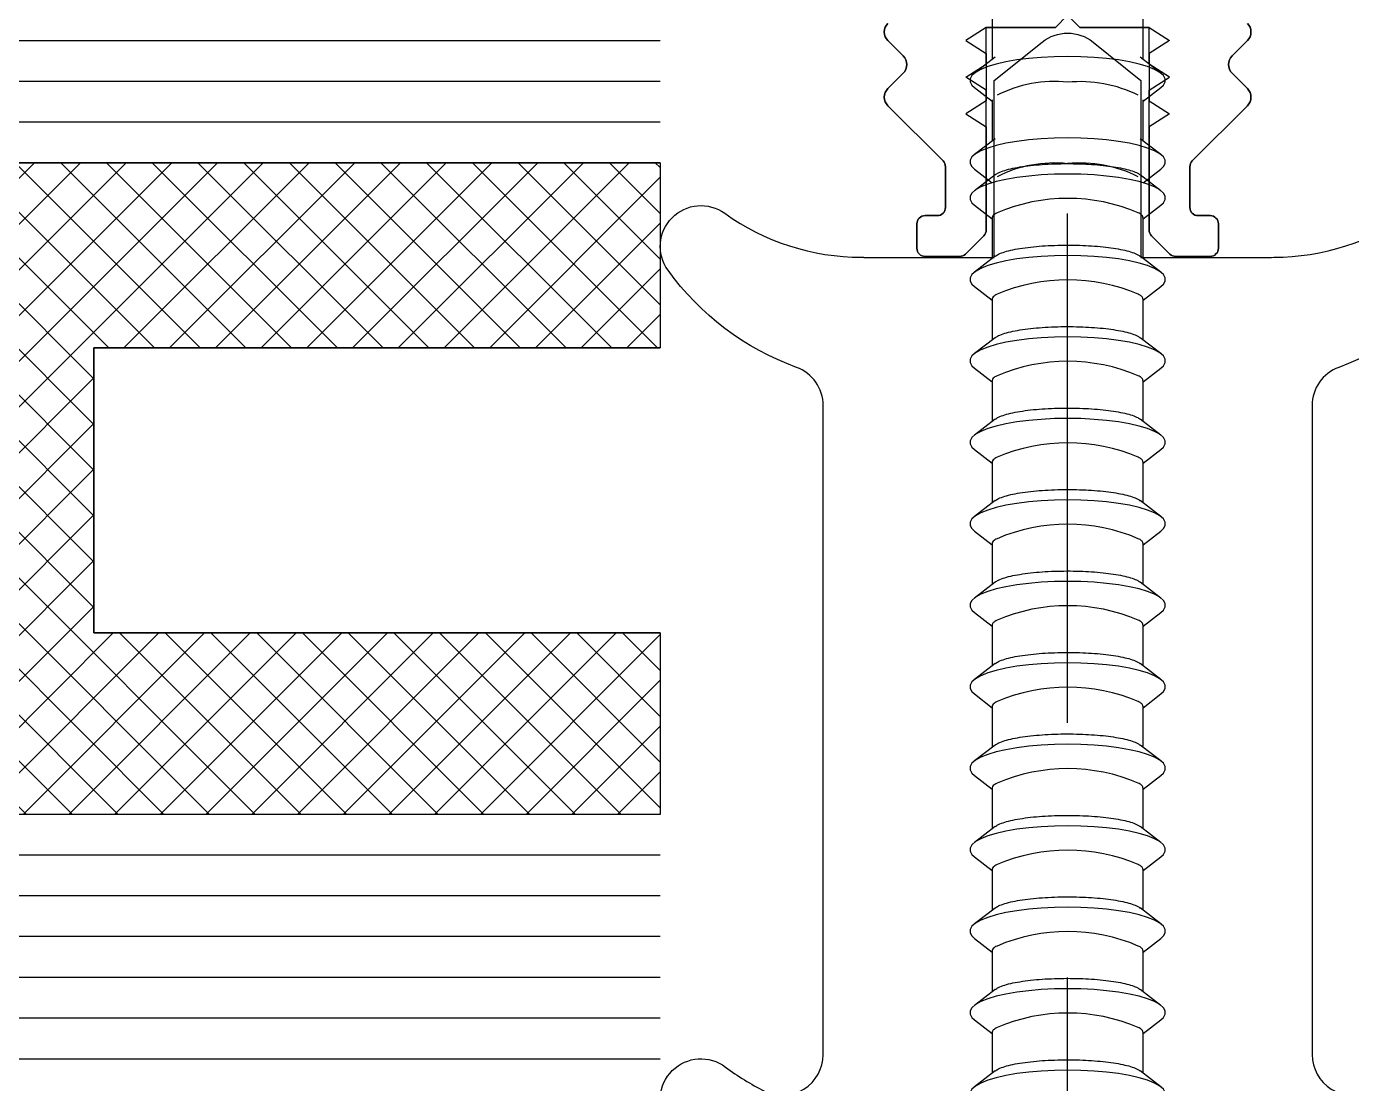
# Model space of a CAD drawing. Header units: inches. Extents: x 21 to 38546, y 13 to 15001.
# Drawn here: x 4128.582 to 4131.835, y 963.453 to 966.047 of the extents above; entities that cross this region are included whole.
import ezdxf

# ---------------------------------------------------------------- set-up
doc = ezdxf.new("R2010")
doc.units = ezdxf.units.IN
doc.header["$MEASUREMENT"] = 0
doc.set_wipeout_variables(frame=1)
doc.linetypes.add('1+1 dbx a2$0$374_BLD_A1_BLOK_2$0$HIDDEN', pattern=[0.375, 0.25, -0.125])
for name, color, linetype, lineweight in [('Z_MİM_-KM-GLAZ', 8, 'Continuous', 25), ('Z_MİM_-KM-PATTERN-00', 8, 'Continuous', 25), ('Z_MİM_-KM-STRS', 8, 'Continuous', 25), ('Z_MİM_78-köpük', 8, 'Continuous', 25), ('Z_MİM_Aksesuar', 8, 'Continuous', 25), ('Z_MİM_ALUMINIUM', 8, 'Continuous', 25), ('Z_MİM_KOLON-0.KAT', 8, 'Continuous', 25), ('Z_MİM_MYM_CAM', 8, 'Continuous', 25), ('Z_MİM_TR', 8, 'Continuous', 25)]:
    doc.layers.add(name, color=color, linetype=linetype, lineweight=lineweight)

# ---------------------------------------------------------------- blocks, each defined once
blk = doc.blocks.new('TRETUVAR')
at = {"layer": 'Z_MİM_-KM-PATTERN-00'}
h = blk.add_hatch(dxfattribs=at)
h.set_pattern_fill('AR-B816', color=256, scale=0.3, angle=90)
h.set_pattern_definition([(90, (21322.77, 490.03), (-60.96, 4e-15), []), (180, (21322.77, 490.03), (-60.96, -60.96), [60.96, -60.96])])
h.paths.add_polyline_path([(22632.7717, 2700.0323), (19252.7715, 2700.0323), (19252.7715, 2750.0322), (19097.7717, 2750.0323), (19097.7717, 2610.0323), (22542.7717, 2610.0323), (22542.7717, 2080.1297), (22697.7717, 2080.1297), (22697.7717, 1460.1297), (22542.7717, 1460.1297), (22542.7717, 980.0317), (21222.7713, 980.0317), (21222.7713, 590.0317), (20152.7722, 590.0317), (20152.7722, 980.0317), (19012.7715, 980.0317), (19012.7747, 1635.0312), (18722.7715, 1635.0312), (18722.7718, 2610.0323), (18807.7717, 2610.0323), (18807.7717, 2750.0323), (18632.7718, 2750.0323), (18632.7715, 1545.0312), (18922.7743, 1545.0312), (18922.7711, 890.0317), (19882.7722, 890.0317), (19882.7722, 665.0172), (20022.7506, 665.0334), (20022.7705, 490.0317), (21322.7713, 490.0317), (21322.7713, 890.0317), (22632.7717, 890.0317), (22632.7717, 1220.1297), (22797.7717, 1220.1297), (22797.7717, 2180.1297), (22632.7717, 2180.1297)])
h.paths.add_polyline_path([(19082.7717, 2750.0323), (18822.7717, 2750.0323), (18822.7717, 2610.0323), (19082.7717, 2610.0323)], flags=16)
blk = doc.blocks.new('*U219')
at = {"layer": 'Z_MİM_MYM_CAM'}
blk.add_line((211.169, 0), (-387.237, 0), dxfattribs=at)
for points in [[(211.169, 0), (-387.237, 0)], [(211.169, 0), (-387.237, 0)], [(-387.237, -1), (211.169, -1)], [(-387.237, -2), (211.169, -2)], [(-387.237, -3), (211.169, -3)], [(-387.237, -4), (211.169, -4)], [(-387.237, -5), (211.169, -5)], [(-387.237, -6), (211.169, -6)], [(-387.237, -22), (211.169, -22)], [(-387.237, -22), (211.169, -22)], [(211.169, -23), (-387.237, -23)], [(211.169, -24), (-387.237, -24)], [(211.169, -25), (-387.237, -25)]]:
    blk.add_lwpolyline(points, dxfattribs=at)
blk = doc.blocks.new('klips detay')
at = {"layer": 'Z_MİM_Aksesuar'}
h = blk.add_hatch(dxfattribs=at)
h.set_pattern_fill('ANSI37', color=256, scale=0.25, angle=-90, style=0)
h.set_pattern_definition([(315, (-4779.5639, 8940.09785), (0.56126601, 0.56126601), []), (45, (-4779.5639, 8940.09785), (-0.56126601, 0.56126601), [])])
h.paths.add_polyline_path([(0, -4.456), (0, 0), (-20.104, 0), (-20.104, -0.25), (-18, -2.145), (-18, -13.767), (-20.202, -15.75), (-20.202, -16), (0, -16), (0, -11.456), (-13.838, -11.456), (-13.9, -11.456), (-13.9, -4.456)])
blk.add_line((-25.002, -16), (-20.202, -16))
at = {"linetype": 'Continuous'}
for p in [(-20.587, -1.249), (-19, -2.692), (-19, -13.308), (-19, -13.308), (-18, -13.767), (-18, -13.767), (-25.002, -15.25), (-25.002, -15.25), (-25.002, -16), (-20.202, -16), (-20.202, -16)]:
    blk.add_point(p, dxfattribs=at)
at = {"layer": 'Z_MİM_Aksesuar'}
for p, q in [((-25.024, -2.469), (-25.001, -0.25)), ((-25.001, -0.25), (-20.104, -0.25)), ((-20.104, -0.25), (-18, -2.145)), ((-20.587, -1.249), (-24.013, -1.249)), ((-24.013, -14.751), (-24.013, -1.249)), ((-19, -2.692), (-20.587, -1.249)), ((-18, -2.145), (-18, -13.767)), ((-18, -13.767), (-18, -2.145)), ((-25.123, -2.939), (-25.048, -2.865)), ((-19, -13.308), (-19, -2.692)), ((-25.024, -3.469), (-25.128, -3.359)), ((-25.123, -3.939), (-25.048, -3.865)), ((-25.024, -4.469), (-25.128, -4.359)), ((-25.123, -4.939), (-25.048, -4.865)), ((-25.024, -5.469), (-25.128, -5.359)), ((-25.123, -5.939), (-25.048, -5.865)), ((-25.123, -5.939), (-25.048, -5.865)), ((-25.024, -6.469), (-25.128, -6.359)), ((-25.024, -6.469), (-25.128, -6.359)), ((-25.123, -6.939), (-25.048, -6.865)), ((-25.123, -6.939), (-25.048, -6.865)), ((-25.024, -7.469), (-25.128, -7.359)), ((-25.024, -7.469), (-25.128, -7.359)), ((-25.123, -7.939), (-25.048, -7.865)), ((-25.024, -8.469), (-25.128, -8.359)), ((-25.123, -8.939), (-25.048, -8.865)), ((-25.024, -9.469), (-25.128, -9.359)), ((-25.123, -9.939), (-25.048, -9.865)), ((-25.024, -10.469), (-25.128, -10.359)), ((-25.123, -10.939), (-25.048, -10.865)), ((-25.024, -11.469), (-25.128, -11.359)), ((-25.123, -11.939), (-25.048, -11.865)), ((-25.024, -12.469), (-25.128, -12.359)), ((-25.123, -12.939), (-25.048, -12.865)), ((-20.588, -14.751), (-19, -13.308)), ((-25.024, -13.469), (-25.128, -13.359)), ((-25.024, -13.469), (-25.002, -15.75)), ((-18, -13.767), (-20.202, -15.75)), ((-20.202, -15.75), (-18, -13.767)), ((-24.013, -14.751), (-20.588, -14.751)), ((-25.002, -15.75), (-20.202, -15.75))]:
    blk.add_line(p, q, dxfattribs=at)
for points in [[(0, -4.456), (0, 0), (-20.104, 0), (-20.104, -0.25), (-18, -2.145), (-18, -13.767), (-20.202, -15.75), (-20.202, -16), (0, -16), (0, -11.456), (-13.838, -11.456), (-13.9, -11.456), (-13.9, -4.456), (0, -4.456)], [(0, -4.456), (-13.9, -4.456), (-13.9, -11.456), (0, -11.456)]]:
    blk.add_lwpolyline(points, dxfattribs=at)
for centre, start, end in [((-25.261, -2.653), 314.9638, 37.8313), ((-24.911, -3.152), 134.9638, 223.5399), ((-25.261, -3.653), 314.9638, 37.8313), ((-24.911, -4.152), 134.9638, 223.5399), ((-25.261, -4.653), 314.9638, 37.8313), ((-24.911, -5.152), 134.9638, 223.5399), ((-25.261, -5.653), 314.9638, 37.8313), ((-25.261, -5.653), 314.9638, 37.8313), ((-24.911, -6.152), 134.9638, 223.5399), ((-24.911, -6.152), 134.9638, 223.5399), ((-25.261, -6.653), 314.9638, 37.8313), ((-25.261, -6.653), 314.9638, 37.8313), ((-24.911, -7.152), 134.9638, 223.5399), ((-24.911, -7.152), 134.9638, 223.5399), ((-25.261, -7.653), 314.9638, 37.8313), ((-24.911, -8.152), 134.9638, 223.5399), ((-25.261, -8.653), 314.9638, 37.8313), ((-24.911, -9.152), 134.9638, 223.5399), ((-25.261, -9.653), 314.9638, 37.8313), ((-24.911, -10.152), 134.9638, 223.5399), ((-25.261, -10.653), 314.9638, 37.8313), ((-24.911, -11.152), 134.9638, 223.5399), ((-25.261, -11.653), 314.9638, 37.8313), ((-24.911, -12.152), 134.9638, 223.5399), ((-25.261, -12.653), 314.9638, 37.8313), ((-24.911, -13.152), 134.9638, 223.5399)]:
    blk.add_arc(centre, 0.3, start, end, dxfattribs=at)
for p in [(-24.013, -1.249), (-25.024, -2.469), (-25.024, -2.469), (-25.261, -2.653), (-25.261, -2.653), (-25.048, -2.865), (-25.048, -2.865), (-25.123, -2.939), (-25.123, -2.939), (-24.911, -3.152), (-24.911, -3.152), (-25.128, -3.359), (-25.128, -3.359), (-25.024, -3.469), (-25.024, -3.469), (-25.261, -3.653), (-25.261, -3.653), (-25.048, -3.865), (-25.048, -3.865), (-25.123, -3.939), (-25.123, -3.939), (-24.911, -4.152), (-24.911, -4.152), (-25.128, -4.359), (-25.128, -4.359), (-25.024, -4.469), (-25.024, -4.469), (-25.261, -4.653), (-25.261, -4.653), (-25.048, -4.865), (-25.048, -4.865), (-25.123, -4.939), (-25.123, -4.939), (-24.911, -5.152), (-24.911, -5.152), (-24.911, -5.152), (-24.911, -5.152), (-25.128, -5.359), (-25.128, -5.359), (-25.024, -5.469), (-25.024, -5.469), (-25.024, -5.469), (-25.261, -5.653), (-25.261, -5.653), (-25.261, -5.653), (-25.261, -5.653), (-25.261, -5.653), (-25.261, -5.653), (-25.261, -5.653), (-25.123, -5.939), (-25.123, -5.939), (-25.123, -5.939), (-25.048, -5.865), (-25.048, -5.865), (-25.048, -5.865), (-24.911, -6.152), (-24.911, -6.152), (-24.911, -6.152), (-24.911, -6.152), (-24.911, -6.152), (-24.911, -6.152), (-24.911, -6.152), (-25.128, -6.359), (-25.128, -6.359), (-25.128, -6.359), (-25.024, -6.469), (-25.024, -6.469), (-25.024, -6.469), (-25.261, -6.653), (-25.261, -6.653), (-25.261, -6.653), (-25.261, -6.653), (-25.261, -6.653), (-25.261, -6.653), (-25.261, -6.653), (-25.123, -6.939), (-25.123, -6.939), (-25.123, -6.939), (-25.048, -6.865), (-25.048, -6.865), (-25.048, -6.865), (-24.911, -7.152), (-24.911, -7.152), (-24.911, -7.152), (-24.911, -7.152), (-24.911, -7.152), (-24.911, -7.152), (-24.911, -7.152), (-25.128, -7.359), (-25.128, -7.359), (-25.128, -7.359), (-25.024, -7.469), (-25.024, -7.469), (-25.024, -7.469), (-25.261, -7.653), (-25.261, -7.653), (-25.261, -7.653), (-25.261, -7.653), (-25.123, -7.939), (-25.123, -7.939), (-25.048, -7.865), (-25.048, -7.865), (-25.128, -8.359), (-25.128, -8.359), (-24.911, -8.152), (-24.911, -8.152), (-24.911, -8.152), (-24.911, -8.152), (-25.261, -8.653), (-25.261, -8.653), (-25.261, -8.653), (-25.261, -8.653), (-25.024, -8.469), (-25.024, -8.469), (-25.123, -8.939), (-25.123, -8.939), (-25.048, -8.865), (-25.048, -8.865), (-25.128, -9.359), (-25.128, -9.359), (-24.911, -9.152), (-24.911, -9.152), (-24.911, -9.152), (-24.911, -9.152), (-25.261, -9.653), (-25.261, -9.653), (-25.024, -9.469), (-25.024, -9.469), (-25.123, -9.939), (-25.123, -9.939), (-25.048, -9.865), (-25.048, -9.865), (-24.013, -10), (-25.128, -10.359), (-25.128, -10.359), (-24.911, -10.152), (-24.911, -10.152), (-24.911, -10.152), (-24.911, -10.152), (-25.261, -10.653), (-25.261, -10.653), (-25.261, -10.653), (-25.261, -10.653), (-25.024, -10.469), (-25.024, -10.469), (-25.123, -10.939), (-25.123, -10.939), (-25.048, -10.865), (-25.048, -10.865), (-25.128, -11.359), (-25.128, -11.359), (-24.911, -11.152), (-24.911, -11.152), (-24.911, -11.152), (-24.911, -11.152), (-24.911, -11.152), (-24.911, -11.152), (-24.911, -11.152), (-24.911, -11.152), (-25.261, -11.653), (-25.261, -11.653), (-25.261, -11.653), (-25.261, -11.653), (-25.024, -11.469), (-25.024, -11.469), (-25.123, -11.939), (-25.123, -11.939), (-25.048, -11.865), (-25.048, -11.865), (-25.128, -12.359), (-25.128, -12.359), (-24.911, -12.152), (-24.911, -12.152), (-24.911, -12.152), (-24.911, -12.152), (-24.911, -12.152), (-24.911, -12.152), (-24.911, -12.152), (-24.911, -12.152), (-25.261, -12.653), (-25.261, -12.653), (-25.261, -12.653), (-25.261, -12.653), (-25.024, -12.469), (-25.024, -12.469), (-25.123, -12.939), (-25.123, -12.939), (-25.048, -12.865), (-25.048, -12.865), (-24.911, -13.152), (-24.911, -13.152), (-24.911, -13.152), (-24.911, -13.152), (-24.013, -14.751), (-20.588, -14.751)]:
    blk.add_point(p, dxfattribs=at)
at = {"layer": 'Z_MİM_ALUMINIUM'}
for p, q in [((-20.104, 0), (-25.001, 0)), ((-25.001, 0), (-25.001, -0.25)), ((-20.104, -0.25), (-20.104, 0)), ((-25.001, -0.25), (-20.104, -0.25)), ((-20.202, -15.75), (-25.002, -15.75)), ((-25.002, -15.75), (-25.002, -16)), ((-20.202, -16), (-20.202, -15.75))]:
    blk.add_line(p, q, dxfattribs=at)
blk = doc.blocks.new('D09056')
at = {"layer": 'Z_MİM_78-köpük'}
blk.add_lwpolyline([(6, -9.143, -0.314914), (6.657, -8.204, 0.149332), (9.81, -5.822, 0.850698), (8.418, -4.422, -0.156616), (5.062, -5.5), (5, -5.5), (5, -5.509), (1.8, -5.509), (1.8, -1.16), (0.625, -0.219, 0.351086), (-0.625, -0.219), (-1.8, -1.16), (-1.8, -5.509), (-5, -5.509), (-5.062, -5.5, -0.156616), (-8.418, -4.422, 0.850698), (-9.81, -5.822, 0.149332), (-6.657, -8.204, -0.314914), (-6, -9.143), (-6, -25.073, -0.555494), (-7.442, -25.97, -0.047351), (-8.397, -25.381, 0.866334), (-9.803, -26.775, 0.237484), (-4.371, -29.509), (4.371, -29.509, 0.237484), (9.803, -26.775, 0.866334), (8.397, -25.381, -0.047351), (7.442, -25.97, -0.555494), (6, -25.073)], format="xyb", close=True, dxfattribs=at)
blk = doc.blocks.new('32323')
at = {"linetype": 'Continuous'}
for p, q in [((-1.518, -10.829), (-1.518, -11.835)), ((2.182, -11.835), (2.182, -10.829)), ((-1.451, -11.783), (-1.956, -12.172)), ((2.62, -12.172), (2.115, -11.783)), ((-1.956, -12.526), (-1.518, -12.863)), ((2.182, -12.863), (2.62, -12.526)), ((-1.518, -12.829), (-1.518, -13.835)), ((2.182, -13.835), (2.182, -12.829)), ((-1.451, -13.783), (-1.956, -14.172)), ((2.62, -14.172), (2.115, -13.783)), ((-1.956, -14.526), (-1.518, -14.863)), ((2.182, -14.863), (2.62, -14.526)), ((-1.448, -14.668), (-1.955, -15.059)), ((2.621, -15.059), (2.112, -14.667)), ((-1.955, -15.413), (-1.517, -15.75)), ((2.183, -15.75), (2.621, -15.413)), ((-1.517, -15.715), (-1.517, -16.721)), ((2.183, -16.721), (2.183, -15.715)), ((-1.448, -16.668), (-1.955, -17.059)), ((2.621, -17.059), (2.112, -16.667)), ((-1.955, -17.413), (-1.517, -17.75)), ((2.183, -17.75), (2.621, -17.413)), ((-1.517, -17.715), (-1.517, -18.721)), ((2.183, -18.721), (2.183, -17.715)), ((-1.448, -18.668), (-1.955, -19.059)), ((2.621, -19.059), (2.112, -18.667)), ((-1.955, -19.413), (-1.517, -19.75)), ((2.183, -19.75), (2.621, -19.413)), ((-1.517, -19.715), (-1.517, -20.721)), ((2.183, -20.721), (2.183, -19.715)), ((-1.448, -20.668), (-1.955, -21.059)), ((2.621, -21.059), (2.112, -20.667)), ((-1.955, -21.413), (-1.517, -21.75)), ((2.183, -21.75), (2.621, -21.413)), ((-1.517, -21.715), (-1.517, -22.721)), ((2.183, -22.721), (2.183, -21.715)), ((-1.448, -22.668), (-1.955, -23.059)), ((2.621, -23.059), (2.112, -22.667)), ((-1.955, -23.413), (-1.517, -23.75)), ((2.183, -23.75), (2.621, -23.413)), ((-1.517, -23.715), (-1.517, -24.721)), ((2.183, -24.721), (2.183, -23.715)), ((-1.448, -24.668), (-1.955, -25.059)), ((2.621, -25.059), (2.112, -24.667)), ((-1.955, -25.413), (-1.517, -25.75)), ((2.183, -25.75), (2.621, -25.413)), ((-1.517, -25.715), (-1.517, -26.721)), ((2.183, -26.721), (2.183, -25.715)), ((-1.448, -26.668), (-1.955, -27.059)), ((2.621, -27.059), (2.112, -26.667)), ((-1.955, -27.413), (-1.517, -27.75)), ((2.183, -27.75), (2.621, -27.413)), ((-1.517, -27.715), (-1.517, -28.721)), ((2.183, -28.721), (2.183, -27.715)), ((-1.448, -28.668), (-1.955, -29.059)), ((2.621, -29.059), (2.112, -28.667)), ((-1.955, -29.413), (-1.517, -29.75)), ((2.183, -29.75), (2.621, -29.413)), ((-1.517, -29.715), (-1.517, -30.721)), ((2.183, -30.721), (2.183, -29.715)), ((-1.448, -30.668), (-1.955, -31.059)), ((2.621, -31.059), (2.112, -30.667)), ((-1.955, -31.413), (-1.517, -31.75)), ((2.183, -31.75), (2.621, -31.413)), ((-1.517, -31.715), (-1.517, -32.721)), ((2.183, -32.721), (2.183, -31.715)), ((-1.448, -32.668), (-1.955, -33.059)), ((2.621, -33.059), (2.112, -32.667)), ((-1.955, -33.413), (-1.517, -33.75)), ((2.183, -33.75), (2.621, -33.413)), ((-1.517, -33.715), (-1.517, -34.721)), ((2.183, -34.721), (2.183, -33.715)), ((-1.448, -34.668), (-1.955, -35.059)), ((2.621, -35.059), (2.112, -34.667)), ((-1.955, -35.413), (-1.517, -35.75)), ((2.183, -35.75), (2.621, -35.413)), ((-1.517, -35.715), (-1.517, -36.721)), ((2.183, -36.721), (2.183, -35.715)), ((-1.448, -36.668), (-1.955, -37.059)), ((2.621, -37.059), (2.112, -36.667))]:
    blk.add_line(p, q, dxfattribs=at)
at = {"linetype": 'Continuous', "flags": 128}
for points in [[(0.332, -11.763), (0.005, -11.769), (-0.315, -11.785), (-0.624, -11.812), (-0.915, -11.849), (-1.182, -11.895), (-1.422, -11.949), (-1.629, -12.011), (-1.799, -12.08), (-1.929, -12.153), (-2.018, -12.23), (-2.062, -12.309), (-2.062, -12.389), (-2.018, -12.468), (-1.956, -12.526)], [(2.62, -12.526), (2.682, -12.468), (2.727, -12.389), (2.727, -12.309), (2.682, -12.23), (2.594, -12.153), (2.463, -12.08), (2.293, -12.011), (2.086, -11.949), (1.847, -11.895), (1.579, -11.849), (1.288, -11.812), (0.98, -11.785), (0.659, -11.769), (0.332, -11.763)], [(0.332, -13.763), (0.005, -13.769), (-0.315, -13.785), (-0.624, -13.812), (-0.915, -13.849), (-1.182, -13.895), (-1.422, -13.949), (-1.629, -14.011), (-1.799, -14.08), (-1.929, -14.153), (-2.018, -14.23), (-2.062, -14.309), (-2.062, -14.389), (-2.018, -14.468), (-1.956, -14.526)], [(2.62, -14.526), (2.682, -14.468), (2.727, -14.389), (2.727, -14.309), (2.682, -14.23), (2.594, -14.153), (2.463, -14.08), (2.293, -14.011), (2.086, -13.949), (1.847, -13.895), (1.579, -13.849), (1.288, -13.812), (0.98, -13.785), (0.659, -13.769), (0.332, -13.763)], [(0.333, -14.65), (0.006, -14.655), (-0.315, -14.672), (-0.623, -14.698), (-0.914, -14.735), (-1.182, -14.781), (-1.421, -14.836), (-1.628, -14.898), (-1.798, -14.966), (-1.929, -15.039), (-2.017, -15.116), (-2.062, -15.196), (-2.062, -15.276), (-2.017, -15.355), (-1.955, -15.413)], [(2.621, -15.413), (2.682, -15.355), (2.727, -15.276), (2.727, -15.196), (2.682, -15.116), (2.594, -15.039), (2.464, -14.966), (2.293, -14.898), (2.087, -14.836), (1.847, -14.781), (1.58, -14.735), (1.289, -14.698), (0.98, -14.672), (0.659, -14.655), (0.333, -14.65)], [(0.333, -16.65), (0.006, -16.655), (-0.315, -16.672), (-0.623, -16.698), (-0.914, -16.735), (-1.182, -16.781), (-1.421, -16.836), (-1.628, -16.898), (-1.798, -16.966), (-1.929, -17.039), (-2.017, -17.116), (-2.062, -17.196), (-2.062, -17.276), (-2.017, -17.355), (-1.955, -17.413)], [(2.621, -17.413), (2.682, -17.355), (2.727, -17.276), (2.727, -17.196), (2.682, -17.116), (2.594, -17.039), (2.464, -16.966), (2.293, -16.898), (2.087, -16.836), (1.847, -16.781), (1.58, -16.735), (1.289, -16.698), (0.98, -16.672), (0.659, -16.655), (0.333, -16.65)], [(0.333, -18.65), (0.006, -18.655), (-0.315, -18.672), (-0.623, -18.698), (-0.914, -18.735), (-1.182, -18.781), (-1.421, -18.836), (-1.628, -18.898), (-1.798, -18.966), (-1.929, -19.039), (-2.017, -19.116), (-2.062, -19.196), (-2.062, -19.276), (-2.017, -19.355), (-1.955, -19.413)], [(2.621, -19.413), (2.682, -19.355), (2.727, -19.276), (2.727, -19.196), (2.682, -19.116), (2.594, -19.039), (2.464, -18.966), (2.293, -18.898), (2.087, -18.836), (1.847, -18.781), (1.58, -18.735), (1.289, -18.698), (0.98, -18.672), (0.659, -18.655), (0.333, -18.65)], [(0.333, -20.65), (0.006, -20.655), (-0.315, -20.672), (-0.623, -20.698), (-0.914, -20.735), (-1.182, -20.781), (-1.421, -20.836), (-1.628, -20.898), (-1.798, -20.966), (-1.929, -21.039), (-2.017, -21.116), (-2.062, -21.196), (-2.062, -21.276), (-2.017, -21.355), (-1.955, -21.413)], [(2.621, -21.413), (2.682, -21.355), (2.727, -21.276), (2.727, -21.196), (2.682, -21.116), (2.594, -21.039), (2.464, -20.966), (2.293, -20.898), (2.087, -20.836), (1.847, -20.781), (1.58, -20.735), (1.289, -20.698), (0.98, -20.672), (0.659, -20.655), (0.333, -20.65)], [(0.333, -22.65), (0.006, -22.655), (-0.315, -22.672), (-0.623, -22.698), (-0.914, -22.735), (-1.182, -22.781), (-1.421, -22.836), (-1.628, -22.898), (-1.798, -22.966), (-1.929, -23.039), (-2.017, -23.116), (-2.062, -23.196), (-2.062, -23.276), (-2.017, -23.355), (-1.955, -23.413)], [(2.621, -23.413), (2.682, -23.355), (2.727, -23.276), (2.727, -23.196), (2.682, -23.116), (2.594, -23.039), (2.464, -22.966), (2.293, -22.898), (2.087, -22.836), (1.847, -22.781), (1.58, -22.735), (1.289, -22.698), (0.98, -22.672), (0.659, -22.655), (0.333, -22.65)], [(0.333, -24.65), (0.006, -24.655), (-0.315, -24.672), (-0.623, -24.698), (-0.914, -24.735), (-1.182, -24.781), (-1.421, -24.836), (-1.628, -24.898), (-1.798, -24.966), (-1.929, -25.039), (-2.017, -25.116), (-2.062, -25.196), (-2.062, -25.276), (-2.017, -25.355), (-1.955, -25.413)], [(2.621, -25.413), (2.682, -25.355), (2.727, -25.276), (2.727, -25.196), (2.682, -25.116), (2.594, -25.039), (2.464, -24.966), (2.293, -24.898), (2.087, -24.836), (1.847, -24.781), (1.58, -24.735), (1.289, -24.698), (0.98, -24.672), (0.659, -24.655), (0.333, -24.65)], [(0.333, -26.65), (0.006, -26.655), (-0.315, -26.672), (-0.623, -26.698), (-0.914, -26.735), (-1.182, -26.781), (-1.421, -26.836), (-1.628, -26.898), (-1.798, -26.966), (-1.929, -27.039), (-2.017, -27.116), (-2.062, -27.196), (-2.062, -27.276), (-2.017, -27.355), (-1.955, -27.413)], [(2.621, -27.413), (2.682, -27.355), (2.727, -27.276), (2.727, -27.196), (2.682, -27.116), (2.594, -27.039), (2.464, -26.966), (2.293, -26.898), (2.087, -26.836), (1.847, -26.781), (1.58, -26.735), (1.289, -26.698), (0.98, -26.672), (0.659, -26.655), (0.333, -26.65)], [(0.333, -28.65), (0.006, -28.655), (-0.315, -28.672), (-0.623, -28.698), (-0.914, -28.735), (-1.182, -28.781), (-1.421, -28.836), (-1.628, -28.898), (-1.798, -28.966), (-1.929, -29.039), (-2.017, -29.116), (-2.062, -29.196), (-2.062, -29.276), (-2.017, -29.355), (-1.955, -29.413)], [(2.621, -29.413), (2.682, -29.355), (2.727, -29.276), (2.727, -29.196), (2.682, -29.116), (2.594, -29.039), (2.464, -28.966), (2.293, -28.898), (2.087, -28.836), (1.847, -28.781), (1.58, -28.735), (1.289, -28.698), (0.98, -28.672), (0.659, -28.655), (0.333, -28.65)], [(0.333, -30.65), (0.006, -30.655), (-0.315, -30.672), (-0.623, -30.698), (-0.914, -30.735), (-1.182, -30.781), (-1.421, -30.836), (-1.628, -30.898), (-1.798, -30.966), (-1.929, -31.039), (-2.017, -31.116), (-2.062, -31.196), (-2.062, -31.276), (-2.017, -31.355), (-1.955, -31.413)], [(2.621, -31.413), (2.682, -31.355), (2.727, -31.276), (2.727, -31.196), (2.682, -31.116), (2.594, -31.039), (2.464, -30.966), (2.293, -30.898), (2.087, -30.836), (1.847, -30.781), (1.58, -30.735), (1.289, -30.698), (0.98, -30.672), (0.659, -30.655), (0.333, -30.65)], [(0.333, -32.65), (0.006, -32.655), (-0.315, -32.672), (-0.623, -32.698), (-0.914, -32.735), (-1.182, -32.781), (-1.421, -32.836), (-1.628, -32.898), (-1.798, -32.966), (-1.929, -33.039), (-2.017, -33.116), (-2.062, -33.196), (-2.062, -33.276), (-2.017, -33.355), (-1.955, -33.413)], [(2.621, -33.413), (2.682, -33.355), (2.727, -33.276), (2.727, -33.196), (2.682, -33.116), (2.594, -33.039), (2.464, -32.966), (2.293, -32.898), (2.087, -32.836), (1.847, -32.781), (1.58, -32.735), (1.289, -32.698), (0.98, -32.672), (0.659, -32.655), (0.333, -32.65)], [(0.333, -34.65), (0.006, -34.655), (-0.315, -34.672), (-0.623, -34.698), (-0.914, -34.735), (-1.182, -34.781), (-1.421, -34.836), (-1.628, -34.898), (-1.798, -34.966), (-1.929, -35.039), (-2.017, -35.116), (-2.062, -35.196), (-2.062, -35.276), (-2.017, -35.355), (-1.955, -35.413)], [(2.621, -35.413), (2.682, -35.355), (2.727, -35.276), (2.727, -35.196), (2.682, -35.116), (2.594, -35.039), (2.464, -34.966), (2.293, -34.898), (2.087, -34.836), (1.847, -34.781), (1.58, -34.735), (1.289, -34.698), (0.98, -34.672), (0.659, -34.655), (0.333, -34.65)], [(0.333, -36.65), (0.006, -36.655), (-0.315, -36.672), (-0.623, -36.698), (-0.914, -36.735), (-1.182, -36.781), (-1.421, -36.836), (-1.628, -36.898), (-1.798, -36.966), (-1.929, -37.039), (-2.017, -37.116), (-2.062, -37.196), (-2.062, -37.276), (-2.017, -37.355), (-1.955, -37.413)], [(2.621, -37.413), (2.682, -37.355), (2.727, -37.276), (2.727, -37.196), (2.682, -37.116), (2.594, -37.039), (2.464, -36.966), (2.293, -36.898), (2.087, -36.836), (1.847, -36.781), (1.58, -36.735), (1.289, -36.698), (0.98, -36.672), (0.659, -36.655), (0.333, -36.65)]]:
    blk.add_lwpolyline(points, dxfattribs=at)
at = {"linetype": 'Continuous'}
for centre, radius, start, end in [((0.006, -15.478), 3.1, 83.9654, 116.9829), ((0.631, -15.623), 3.242, 63.7595, 95.2922), ((0.006, -17.478), 3.1, 83.9654, 116.9829), ((0.631, -17.623), 3.242, 63.7595, 95.2922), ((0.333, -19.659), 4.412, 66.8739, 113.1261), ((0.333, -21.659), 4.412, 66.8739, 113.1261), ((0.333, -23.659), 4.412, 66.8739, 113.1261), ((0.333, -25.659), 4.412, 66.8739, 113.1261), ((0.333, -27.659), 4.412, 66.8739, 113.1261), ((0.333, -29.659), 4.412, 66.8739, 113.1261), ((0.333, -31.659), 4.412, 66.8739, 113.1261), ((0.333, -33.659), 4.412, 66.8739, 113.1261), ((0.333, -35.659), 4.412, 66.8739, 113.1261), ((0.333, -37.659), 4.412, 66.8739, 113.1261), ((0.333, -39.659), 4.412, 66.8739, 113.1261)]:
    blk.add_arc(centre, radius, start, end, dxfattribs=at)
for points, knots in [([(-1.446, -14.67), (-1.421, -14.652), (-1.366, -14.613), (-1.217, -14.558), (-1.02, -14.508), (-0.781, -14.465), (-0.514, -14.433), (-0.221, -14.409), (0.082, -14.396), (0.394, -14.393), (0.699, -14.4), (0.996, -14.417), (1.271, -14.443), (1.523, -14.478), (1.742, -14.521), (1.922, -14.572), (2.048, -14.622), (2.093, -14.657), (2.11, -14.67)], [0, 0, 0, 0, 0.055523, 0.121419, 0.189295, 0.25398, 0.320615, 0.384043, 0.449365, 0.511897, 0.576262, 0.638514, 0.70255, 0.765196, 0.829608, 0.8932, 0.958568, 1, 1, 1, 1]), ([(-1.4, -15.601), (-1.437, -15.622), (-1.504, -15.659), (-1.513, -15.698), (-1.517, -15.715)], [0, 0, 0, 0, 0.544146, 1, 1, 1, 1]), ([(2.177, -15.715), (2.177, -15.703), (2.177, -15.673), (2.13, -15.634), (2.08, -15.609), (2.065, -15.601)], [0, 0, 0, 0, 0.3131142, 0.7960874, 1, 1, 1, 1]), ([(-1.446, -16.67), (-1.421, -16.652), (-1.366, -16.613), (-1.217, -16.558), (-1.02, -16.508), (-0.781, -16.465), (-0.514, -16.433), (-0.221, -16.409), (0.082, -16.396), (0.394, -16.393), (0.699, -16.4), (0.996, -16.417), (1.271, -16.443), (1.523, -16.478), (1.742, -16.521), (1.922, -16.572), (2.048, -16.622), (2.093, -16.657), (2.11, -16.67)], [0, 0, 0, 0, 0.055523, 0.121419, 0.189295, 0.25398, 0.320615, 0.384043, 0.449365, 0.511897, 0.576262, 0.638514, 0.70255, 0.765196, 0.829608, 0.8932, 0.958568, 1, 1, 1, 1]), ([(-1.4, -17.601), (-1.437, -17.622), (-1.504, -17.659), (-1.513, -17.698), (-1.517, -17.715)], [0, 0, 0, 0, 0.544146, 1, 1, 1, 1]), ([(2.177, -17.715), (2.177, -17.703), (2.177, -17.673), (2.13, -17.634), (2.08, -17.609), (2.065, -17.601)], [0, 0, 0, 0, 0.3131142, 0.7960874, 1, 1, 1, 1]), ([(-1.446, -18.67), (-1.421, -18.652), (-1.366, -18.613), (-1.217, -18.558), (-1.02, -18.508), (-0.781, -18.465), (-0.514, -18.433), (-0.221, -18.409), (0.082, -18.396), (0.394, -18.393), (0.699, -18.4), (0.996, -18.417), (1.271, -18.443), (1.523, -18.478), (1.742, -18.521), (1.922, -18.572), (2.048, -18.622), (2.093, -18.657), (2.11, -18.67)], [0, 0, 0, 0, 0.055523, 0.121419, 0.189295, 0.25398, 0.320615, 0.384043, 0.449365, 0.511897, 0.576262, 0.638514, 0.70255, 0.765196, 0.829608, 0.8932, 0.958568, 1, 1, 1, 1]), ([(-1.4, -19.601), (-1.437, -19.622), (-1.504, -19.659), (-1.513, -19.698), (-1.517, -19.715)], [0, 0, 0, 0, 0.544146, 1, 1, 1, 1]), ([(2.177, -19.715), (2.177, -19.703), (2.177, -19.673), (2.13, -19.634), (2.08, -19.609), (2.065, -19.601)], [0, 0, 0, 0, 0.3131142, 0.7960874, 1, 1, 1, 1]), ([(-1.446, -20.67), (-1.421, -20.652), (-1.366, -20.613), (-1.217, -20.558), (-1.02, -20.508), (-0.781, -20.465), (-0.514, -20.433), (-0.221, -20.409), (0.082, -20.396), (0.394, -20.393), (0.699, -20.4), (0.996, -20.417), (1.271, -20.443), (1.523, -20.478), (1.742, -20.521), (1.922, -20.572), (2.048, -20.622), (2.093, -20.657), (2.11, -20.67)], [0, 0, 0, 0, 0.055523, 0.121419, 0.189295, 0.25398, 0.320615, 0.384043, 0.449365, 0.511897, 0.576262, 0.638514, 0.70255, 0.765196, 0.829608, 0.8932, 0.958568, 1, 1, 1, 1]), ([(-1.4, -21.601), (-1.437, -21.622), (-1.504, -21.659), (-1.513, -21.698), (-1.517, -21.715)], [0, 0, 0, 0, 0.544146, 1, 1, 1, 1]), ([(2.177, -21.715), (2.177, -21.703), (2.177, -21.673), (2.13, -21.634), (2.08, -21.609), (2.065, -21.601)], [0, 0, 0, 0, 0.3131142, 0.7960874, 1, 1, 1, 1]), ([(-1.446, -22.67), (-1.421, -22.652), (-1.366, -22.613), (-1.217, -22.558), (-1.02, -22.508), (-0.781, -22.465), (-0.514, -22.433), (-0.221, -22.409), (0.082, -22.396), (0.394, -22.393), (0.699, -22.4), (0.996, -22.417), (1.271, -22.443), (1.523, -22.478), (1.742, -22.521), (1.922, -22.572), (2.048, -22.622), (2.093, -22.657), (2.11, -22.67)], [0, 0, 0, 0, 0.055523, 0.121419, 0.189295, 0.25398, 0.320615, 0.384043, 0.449365, 0.511897, 0.576262, 0.638514, 0.70255, 0.765196, 0.829608, 0.8932, 0.958568, 1, 1, 1, 1]), ([(-1.4, -23.601), (-1.437, -23.622), (-1.504, -23.659), (-1.513, -23.698), (-1.517, -23.715)], [0, 0, 0, 0, 0.544146, 1, 1, 1, 1]), ([(2.177, -23.715), (2.177, -23.703), (2.177, -23.673), (2.13, -23.634), (2.08, -23.609), (2.065, -23.601)], [0, 0, 0, 0, 0.313114, 0.796087, 1, 1, 1, 1]), ([(-1.446, -24.67), (-1.421, -24.652), (-1.366, -24.613), (-1.217, -24.558), (-1.02, -24.508), (-0.781, -24.465), (-0.514, -24.433), (-0.221, -24.409), (0.082, -24.396), (0.394, -24.393), (0.699, -24.4), (0.996, -24.417), (1.271, -24.443), (1.523, -24.478), (1.742, -24.521), (1.922, -24.572), (2.048, -24.622), (2.093, -24.657), (2.11, -24.67)], [0, 0, 0, 0, 0.055523, 0.121419, 0.189295, 0.25398, 0.320615, 0.384043, 0.449365, 0.511897, 0.576262, 0.638514, 0.70255, 0.765196, 0.829608, 0.8932, 0.958568, 1, 1, 1, 1]), ([(-1.4, -25.601), (-1.437, -25.622), (-1.504, -25.659), (-1.513, -25.698), (-1.517, -25.715)], [0, 0, 0, 0, 0.5441463, 1, 1, 1, 1]), ([(2.177, -25.715), (2.177, -25.703), (2.177, -25.673), (2.13, -25.634), (2.08, -25.609), (2.065, -25.601)], [0, 0, 0, 0, 0.3131142, 0.7960874, 1, 1, 1, 1]), ([(-1.446, -26.67), (-1.421, -26.652), (-1.366, -26.613), (-1.217, -26.558), (-1.02, -26.508), (-0.781, -26.465), (-0.514, -26.433), (-0.221, -26.409), (0.082, -26.396), (0.394, -26.393), (0.699, -26.4), (0.996, -26.417), (1.271, -26.443), (1.523, -26.478), (1.742, -26.521), (1.922, -26.572), (2.048, -26.622), (2.093, -26.657), (2.11, -26.67)], [0, 0, 0, 0, 0.055523, 0.121419, 0.189295, 0.25398, 0.320615, 0.384043, 0.449365, 0.511897, 0.576262, 0.638514, 0.70255, 0.765196, 0.829608, 0.8932, 0.958568, 1, 1, 1, 1]), ([(-1.4, -27.601), (-1.437, -27.622), (-1.504, -27.659), (-1.513, -27.698), (-1.517, -27.715)], [0, 0, 0, 0, 0.544146, 1, 1, 1, 1]), ([(2.177, -27.715), (2.177, -27.703), (2.177, -27.673), (2.13, -27.634), (2.08, -27.609), (2.065, -27.601)], [0, 0, 0, 0, 0.3131142, 0.7960874, 1, 1, 1, 1]), ([(-1.446, -28.67), (-1.421, -28.652), (-1.366, -28.613), (-1.217, -28.558), (-1.02, -28.508), (-0.781, -28.465), (-0.514, -28.433), (-0.221, -28.409), (0.082, -28.396), (0.394, -28.393), (0.699, -28.4), (0.996, -28.417), (1.271, -28.443), (1.523, -28.478), (1.742, -28.521), (1.922, -28.572), (2.048, -28.622), (2.093, -28.657), (2.11, -28.67)], [0, 0, 0, 0, 0.055523, 0.121419, 0.189295, 0.25398, 0.320615, 0.384043, 0.449365, 0.511897, 0.576262, 0.638514, 0.70255, 0.765196, 0.829608, 0.8932, 0.958568, 1, 1, 1, 1]), ([(-1.4, -29.601), (-1.437, -29.622), (-1.504, -29.659), (-1.513, -29.698), (-1.517, -29.715)], [0, 0, 0, 0, 0.544146, 1, 1, 1, 1]), ([(2.177, -29.715), (2.177, -29.703), (2.177, -29.673), (2.13, -29.634), (2.08, -29.609), (2.065, -29.601)], [0, 0, 0, 0, 0.313114, 0.796087, 1, 1, 1, 1]), ([(-1.446, -30.67), (-1.421, -30.652), (-1.366, -30.613), (-1.217, -30.558), (-1.02, -30.508), (-0.781, -30.465), (-0.514, -30.433), (-0.221, -30.409), (0.082, -30.396), (0.394, -30.393), (0.699, -30.4), (0.996, -30.417), (1.271, -30.443), (1.523, -30.478), (1.742, -30.521), (1.922, -30.572), (2.048, -30.622), (2.093, -30.657), (2.11, -30.67)], [0, 0, 0, 0, 0.055523, 0.121419, 0.189295, 0.25398, 0.320615, 0.384043, 0.449365, 0.511897, 0.576262, 0.638514, 0.70255, 0.765196, 0.829608, 0.8932, 0.958568, 1, 1, 1, 1]), ([(-1.4, -31.601), (-1.437, -31.622), (-1.504, -31.659), (-1.513, -31.698), (-1.517, -31.715)], [0, 0, 0, 0, 0.544146, 1, 1, 1, 1]), ([(2.177, -31.715), (2.177, -31.703), (2.177, -31.673), (2.13, -31.634), (2.08, -31.609), (2.065, -31.601)], [0, 0, 0, 0, 0.313114, 0.796087, 1, 1, 1, 1]), ([(-1.446, -32.67), (-1.421, -32.652), (-1.366, -32.613), (-1.217, -32.558), (-1.02, -32.508), (-0.781, -32.465), (-0.514, -32.433), (-0.221, -32.409), (0.082, -32.396), (0.394, -32.393), (0.699, -32.4), (0.996, -32.417), (1.271, -32.443), (1.523, -32.478), (1.742, -32.521), (1.922, -32.572), (2.048, -32.622), (2.093, -32.657), (2.11, -32.67)], [0, 0, 0, 0, 0.0555229, 0.1214188, 0.1892952, 0.2539803, 0.3206149, 0.3840434, 0.4493646, 0.5118974, 0.5762617, 0.6385136, 0.7025505, 0.7651964, 0.8296079, 0.8931997, 0.9585684, 1, 1, 1, 1]), ([(-1.4, -33.601), (-1.437, -33.622), (-1.504, -33.659), (-1.513, -33.698), (-1.517, -33.715)], [0, 0, 0, 0, 0.5441463, 1, 1, 1, 1]), ([(2.177, -33.715), (2.177, -33.703), (2.177, -33.673), (2.13, -33.634), (2.08, -33.609), (2.065, -33.601)], [0, 0, 0, 0, 0.3131142, 0.7960874, 1, 1, 1, 1]), ([(-1.446, -34.67), (-1.421, -34.652), (-1.366, -34.613), (-1.217, -34.558), (-1.02, -34.508), (-0.781, -34.465), (-0.514, -34.433), (-0.221, -34.409), (0.082, -34.396), (0.394, -34.393), (0.699, -34.4), (0.996, -34.417), (1.271, -34.443), (1.523, -34.478), (1.742, -34.521), (1.922, -34.572), (2.048, -34.622), (2.093, -34.657), (2.11, -34.67)], [0, 0, 0, 0, 0.0555229, 0.1214188, 0.1892952, 0.2539803, 0.3206149, 0.3840434, 0.4493646, 0.5118974, 0.5762617, 0.6385136, 0.7025505, 0.7651964, 0.8296079, 0.8931997, 0.9585684, 1, 1, 1, 1]), ([(-1.4, -35.601), (-1.437, -35.622), (-1.504, -35.659), (-1.513, -35.698), (-1.517, -35.715)], [0, 0, 0, 0, 0.544146, 1, 1, 1, 1]), ([(2.177, -35.715), (2.177, -35.703), (2.177, -35.673), (2.13, -35.634), (2.08, -35.609), (2.065, -35.601)], [0, 0, 0, 0, 0.313114, 0.796087, 1, 1, 1, 1]), ([(-1.446, -36.67), (-1.421, -36.652), (-1.366, -36.613), (-1.217, -36.558), (-1.02, -36.508), (-0.781, -36.465), (-0.514, -36.433), (-0.221, -36.409), (0.082, -36.396), (0.394, -36.393), (0.699, -36.4), (0.996, -36.417), (1.271, -36.443), (1.523, -36.478), (1.742, -36.521), (1.922, -36.572), (2.048, -36.622), (2.093, -36.657), (2.11, -36.67)], [0, 0, 0, 0, 0.0555229, 0.1214188, 0.1892952, 0.2539803, 0.3206149, 0.3840434, 0.4493646, 0.5118974, 0.5762617, 0.6385136, 0.7025505, 0.7651964, 0.8296079, 0.8931997, 0.9585684, 1, 1, 1, 1])]:
    blk.add_open_spline(points, degree=3, knots=knots, dxfattribs=at)
blk = doc.blocks.new('-KM-AL1 150_900')
blk.add_wipeout([(151.4879, -34.02), (151.7258, -15.4799), (149.45, -15.45), (149.45, 7.15), (9.45, 7.15), (9.45, -15.45), (7.3978, -15.45), (7.5673, -34.0611)])
at = {"linetype": '1+1 dbx a2$0$374_BLD_A1_BLOK_2$0$HIDDEN', "ltscale": 5}
blk.add_line((143.8304, -40.6951), (143.8304, -14.7253), dxfattribs=at)
at = {"layer": 'Z_MİM_ALUMINIUM', "linetype": 'ByBlock'}
for points in [[(143.3892, -31.4779, 0.414214), (143.3892, -31.5204), (143.4268, -31.5579, -0.414214), (143.4268, -31.6004), (143.3892, -31.6379, 0.414214), (143.3892, -31.6804), (143.5246, -31.8157, -0.198912), (143.5304, -31.8299), (143.5304, -31.93, -0.414214), (143.5104, -31.95), (143.4804, -31.95, 0.414214), (143.4604, -31.97), (143.4604, -32.03, 0.414214), (143.4804, -32.05), (143.5654, -32.05, 0.198912), (143.5796, -32.0442), (143.6246, -31.9992, 0.198912), (143.6304, -31.985), (143.6304, -31.6419), (143.5804, -31.61), (143.6304, -31.5782), (143.6304, -31.4882), (143.8004, -31.4882), (143.8304, -31.4582), (143.8604, -31.4882), (144.0304, -31.4882), (144.0804, -31.52), (144.0304, -31.5519), (144.0304, -31.6682), (144.0804, -31.7), (144.0304, -31.7319), (144.0304, -31.985, 0.198912), (144.0363, -31.9992), (144.0813, -32.0442, 0.198912), (144.0954, -32.05), (144.1804, -32.05, 0.414214), (144.2004, -32.03), (144.2004, -31.97, 0.414214), (144.1804, -31.95), (144.1504, -31.95, -0.414214), (144.1304, -31.93), (144.1304, -31.8299, -0.198912), (144.1363, -31.8157), (144.2716, -31.6804, 0.414214), (144.2716, -31.6379), (144.234, -31.6004, -0.414214), (144.234, -31.5579), (144.2716, -31.5204, 0.414214), (144.2716, -31.4779)], [(144.2716, -31.4779, -0.414214), (144.2716, -31.5204), (144.234, -31.5579, 0.414214), (144.234, -31.6004), (144.2716, -31.6379, -0.414214), (144.2716, -31.6804), (144.1363, -31.8157, 0.198912), (144.1304, -31.8299), (144.1304, -31.93, 0.414214), (144.1504, -31.95), (144.1804, -31.95, -0.414214), (144.2004, -31.97), (144.2004, -32.03, -0.414214), (144.1804, -32.05), (144.0954, -32.05, -0.198912), (144.0813, -32.0442), (144.0363, -31.9992, -0.198912), (144.0304, -31.985), (144.0304, -31.6419), (144.0804, -31.61), (144.0304, -31.5782), (144.0304, -31.4882), (143.8604, -31.4882), (143.8304, -31.4582), (143.8004, -31.4882), (143.6304, -31.4882), (143.5804, -31.52), (143.6304, -31.5519), (143.6304, -31.6682), (143.5804, -31.7), (143.6304, -31.7319), (143.6304, -31.985, -0.198912), (143.6246, -31.9992), (143.5796, -32.0442, -0.198912), (143.5654, -32.05), (143.4804, -32.05, -0.414214), (143.4604, -32.03), (143.4604, -31.97, -0.414214), (143.4804, -31.95), (143.5104, -31.95, 0.414214), (143.5304, -31.93), (143.5304, -31.8299, 0.198912), (143.5246, -31.8157), (143.3892, -31.6804, -0.414214), (143.3892, -31.6379), (143.4268, -31.6004, 0.414214), (143.4268, -31.5579), (143.3892, -31.5204, -0.414214), (143.3892, -31.4779)]]:
    blk.add_lwpolyline(points, format="xyb", dxfattribs=at)
at = {"xscale": 0.1, "yscale": 0.1, "zscale": 0.1}
blk.add_blockref('32323', (143.7972, -30.3829), dxfattribs=at)
at = {"xscale": -0.1, "yscale": 0.1, "zscale": 0.1, "rotation": 180}
blk.add_blockref('klips detay', (142.8304, -33.42), dxfattribs=at)
at = {"layer": 'Z_MİM_KOLON-0.KAT', "xscale": 0.1, "yscale": 0.1, "zscale": 0.1, "rotation": 180}
blk.add_blockref('*U219', (104.1067, -34.02), dxfattribs=at)
at = {"layer": 'Z_MİM_TR', "xscale": -0.1, "yscale": 0.1, "zscale": 0.1}
blk.add_blockref('D09056', (143.8304, -31.502), dxfattribs=at)

msp = doc.modelspace()

# ---------------------------------------------------------------- block references
at = {"layer": 'Z_MİM_-KM-STRS'}
msp.add_blockref('TRETUVAR', (-15696.014, -12.9486), dxfattribs=at)

# ---------------------------------------------------------------- next in the draw order: block references
at = {"layer": 'Z_MİM_-KM-GLAZ'}
msp.add_blockref('-KM-AL1 150_900', (3987.3075, 997.5331), dxfattribs=at)

doc.saveas('drawing.dxf')
